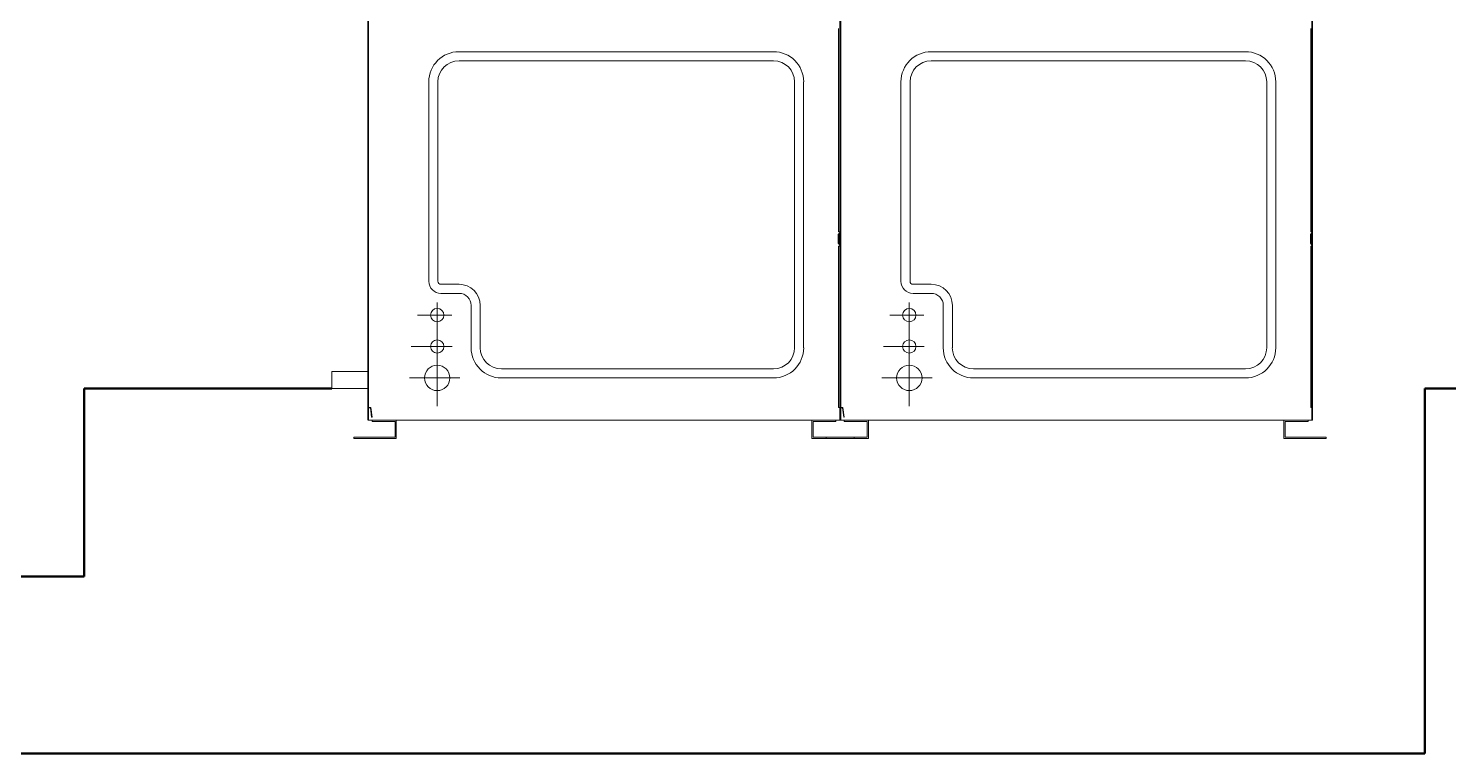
# Model space of a CAD drawing. Extents: x -562219 to -386232, y -244737 to -38219.
# Drawn here: x -444706 to -442359, y -194913 to -193714 of the extents above; entities that cross this region are included whole.
import ezdxf

# ---------------------------------------------------------------- set-up
doc = ezdxf.new("R2010")
doc.units = 0
doc.header["$LTSCALE"] = 1000
doc.header["$MEASUREMENT"] = 0
doc.layers.get('0').update_dxf_attribs({"linetype": 'CONTINUOUS'})
doc.layers.add('SYTM$0$FQCA-FZWD', color=34, linetype='CONTINUOUS', lineweight=25)
doc.layers.add('SYTM$0$FQCA-OUAC', color=5, linetype='CONTINUOUS', lineweight=18)

# ---------------------------------------------------------------- blocks, each defined once
blk = doc.blocks.new('SYTM$0$1')
for p, q in [((-781.3, 651.1), (-781.3, -879.8)), ((-780.5, 650.7), (-780.5, -879.8)), ((-1.8, 651.1), (-1.8, -879.8)), ((-1.8, 650.7), (-1.8, -879.8)), ((-1, 651.1), (-1, -879.8)), ((-0.8, 651.1), (-0.8, -879.8)), ((-0.8, 651.1), (-0.8, -879.8)), ((0, 650.7), (0, -879.8)), ((778.7, 651.1), (778.7, -879.8)), ((778.7, 650.7), (778.7, -879.8)), ((779.5, 651.1), (779.5, -879.8)), ((779.7, 651.1), (779.7, -879.8)), ((-781.3, -233.5), (-781.3, -879.8)), ((-780.5, -233.5), (-780.5, -568.1)), ((-778.7, -232.2), (-778.7, -568.1)), ((-0.8, -233.5), (-0.8, -879.8)), ((0, -233.5), (0, -568.1)), ((1.8, -232.2), (1.8, -568.1)), ((-151.3, -270.5), (-670.9, -270.5)), ((629.2, -270.5), (109.5, -270.5)), ((-151.3, -285.5), (-670.9, -285.5)), ((629.2, -285.5), (109.5, -285.5)), ((-720.9, -320.4), (-720.9, -759.9)), ((-705.9, -320.4), (-705.9, -759.9)), ((-116.3, -320.4), (-116.3, -650)), ((-101.3, -320.4), (-101.3, -650)), ((59.6, -320.4), (59.6, -759.9)), ((74.5, -320.4), (74.5, -759.9)), ((664.1, -320.4), (664.1, -650)), ((679.1, -320.4), (679.1, -650)), ((-778.7, -568.1), (-781.3, -568.1)), ((-779, -573.1), (-781.3, -570.1)), ((-780.5, -568.1), (-780.5, -569.8)), ((-778.2, -572.8), (-780.5, -569.8)), ((-779, -573.1), (-779, -587)), ((-779, -577.5), (-778.2, -577.5)), ((-779, -582.5), (-778.2, -582.5)), ((-778.2, -572.8), (-778.2, -587.3)), ((1.8, -568.1), (-0.8, -568.1)), ((1.5, -573.1), (-0.8, -570.1)), ((0, -568.1), (0, -569.8)), ((2.3, -572.8), (0, -569.8)), ((1.5, -573.1), (1.5, -587)), ((1.5, -577.5), (2.3, -577.5)), ((1.5, -582.5), (2.3, -582.5)), ((2.3, -572.8), (2.3, -587.3)), ((-779, -587), (-781.3, -590)), ((-778.7, -592), (-781.3, -592)), ((-778.2, -587.3), (-780.5, -590.3)), ((-780.5, -592), (-780.5, -590.3)), ((-780.5, -592), (-780.5, -858.9)), ((-778.7, -592), (-778.7, -858.9)), ((1.5, -587), (-0.8, -590)), ((1.8, -592), (-0.8, -592)), ((2.3, -587.3), (0, -590.3)), ((0, -592), (0, -590.3)), ((0, -592), (0, -858.9)), ((1.8, -592), (1.8, -858.9)), ((-121.3, -655), (-151.3, -655)), ((659.1, -655), (629.2, -655)), ((-121.3, -670), (-151.3, -670)), ((659.1, -670), (629.2, -670)), ((-186.3, -690), (-186.3, -759.9)), ((-171.3, -690), (-171.3, -759.9)), ((-115.1, -685.2), (-115.1, -856.5)), ((594.2, -690), (594.2, -759.9)), ((609.2, -690), (609.2, -759.9)), ((665.3, -685.2), (665.3, -856.5)), ((-82.8, -706), (-139.3, -706)), ((697.7, -706), (641.2, -706)), ((-72.4, -757.9), (-139.7, -757.9)), ((708.1, -757.9), (640.7, -757.9)), ((-221.2, -794.9), (-670.9, -794.9)), ((559.2, -794.9), (109.5, -794.9)), ((-221.2, -809.9), (-670.9, -809.9)), ((-152.7, -809.9), (-69.5, -809.9)), ((559.2, -809.9), (109.5, -809.9)), ((627.7, -809.9), (711, -809.9)), ((839.4, -799), (778.7, -799)), ((839.4, -799), (839.4, -827.6)), ((839.4, -827.6), (778.7, -827.6)), ((-781.3, -858.9), (-778.7, -858.9)), ((-780.5, -858.9), (-780.5, -879.8)), ((-7.5, -874.7), (-5.4, -858.6)), ((-6.7, -874.8), (-4.7, -859.4)), ((-1.8, -858.6), (-5.4, -858.6)), ((-1, -859.4), (-4.7, -859.4)), ((-0.8, -858.9), (1.8, -858.9)), ((0, -858.9), (0, -879.8)), ((773, -874.7), (775.1, -858.6)), ((773.8, -874.8), (775.8, -859.4)), ((778.7, -858.6), (775.1, -858.6)), ((779.5, -859.4), (775.8, -859.4)), ((-781.3, -879.8), (-780.5, -879.8)), ((-781.3, -879.8), (-370.7, -879.8)), ((-774.4, -879.8), (-734.4, -879.8)), ((-774.4, -879.8), (-774.4, -881.8)), ((-774.4, -881.8), (-736.4, -881.8)), ((-736.4, -881.8), (-736.4, -907.8)), ((-734.4, -879.8), (-734.4, -909.8)), ((-370.7, -879.8), (-1, -879.8)), ((-7.5, -879.8), (-47.5, -879.8)), ((-47.5, -879.8), (-47.5, -909.8)), ((-7.5, -881.8), (-45.5, -881.8)), ((-45.5, -881.8), (-45.5, -907.8)), ((-6.7, -874.8), (-7.5, -874.7)), ((-7.5, -879.8), (-7.5, -881.8)), ((-0.8, -879.8), (409.7, -879.8)), ((-0.8, -879.8), (0, -879.8)), ((6.1, -879.8), (6.1, -881.8)), ((6.1, -879.8), (46.1, -879.8)), ((6.1, -881.8), (44.1, -881.8)), ((44.1, -881.8), (44.1, -907.8)), ((46.1, -879.8), (46.1, -909.8)), ((409.7, -879.8), (779.5, -879.8)), ((733, -879.8), (733, -909.8)), ((773, -879.8), (733, -879.8)), ((735, -881.8), (735, -907.8)), ((773, -881.8), (735, -881.8)), ((773.8, -874.8), (773, -874.7)), ((773, -879.8), (773, -881.8)), ((-804.3, -907.8), (-804.3, -909.8)), ((-804.3, -907.8), (-736.4, -907.8)), ((-804.3, -909.8), (-734.4, -909.8)), ((22.5, -909.8), (-47.5, -909.8)), ((22.5, -907.8), (-45.5, -907.8)), ((-23.9, -907.8), (44.1, -907.8)), ((-23.9, -907.8), (-23.9, -909.8)), ((-23.9, -909.8), (46.1, -909.8)), ((22.5, -907.8), (22.5, -909.8)), ((802.9, -909.8), (733, -909.8)), ((802.9, -907.8), (735, -907.8)), ((802.9, -907.8), (802.9, -909.8))]:
    blk.add_line(p, q)
for centre, radius in [((-115.1, -706), 11), ((665.3, -706), 11), ((-115.1, -757.9), 11), ((665.3, -757.9), 11), ((-115.1, -809.9), 21), ((665.3, -809.9), 21)]:
    blk.add_circle(centre, radius)
for centre, radius, start, end in [((-670.9, -320.4), 50, 90, 180), ((-151.3, -320.4), 50, 0, 90), ((109.5, -320.4), 50, 90, 180), ((629.2, -320.4), 50, 0, 90), ((-670.9, -320.4), 35, 90, 180), ((-151.3, -320.4), 35, 0, 90), ((109.5, -320.4), 35, 90, 180), ((629.2, -320.4), 35, 0, 90), ((-151.3, -690), 35, 90, 180), ((-121.3, -650), 20, 270, 0), ((-121.3, -650), 5, 270, 0), ((629.2, -690), 35, 90, 180), ((659.1, -650), 5, 270, 0), ((659.1, -650), 20, 270, 0), ((-151.3, -690), 20, 90, 180), ((629.2, -690), 20, 90, 180), ((-670.9, -759.9), 50, 180, 270), ((-670.9, -759.9), 35, 180, 270), ((-221.2, -759.9), 50, 270, 0), ((-221.2, -759.9), 35, 270, 0), ((109.5, -759.9), 50, 180, 270), ((109.5, -759.9), 35, 180, 270), ((559.2, -759.9), 35, 270, 0), ((559.2, -759.9), 50, 270, 0)]:
    blk.add_arc(centre, radius, start, end)

msp = doc.modelspace()

# ---------------------------------------------------------------- linework, layer by layer
at = {"layer": 'SYTM$0$FQCA-FZWD', "lineweight": 50}
for p, q in [((-444204.7, -194309.6), (-444614.3, -194309.6)), ((-444614.3, -194309.6), (-444614.3, -194620.1)), ((-441743.2, -194309.6), (-442398, -194309.6)), ((-442398, -194309.6), (-442398, -194913)), ((-447010, -194620.1), (-444614.3, -194620.1)), ((-446654.3, -194913), (-442398, -194913))]:
    msp.add_line(p, q, dxfattribs=at)

# ---------------------------------------------------------------- block references
at = {"layer": 'SYTM$0$FQCA-OUAC', "xscale": -1}
msp.add_blockref('SYTM$0$1', (-443365.3, -193482), dxfattribs=at)

doc.saveas('drawing.dxf')
